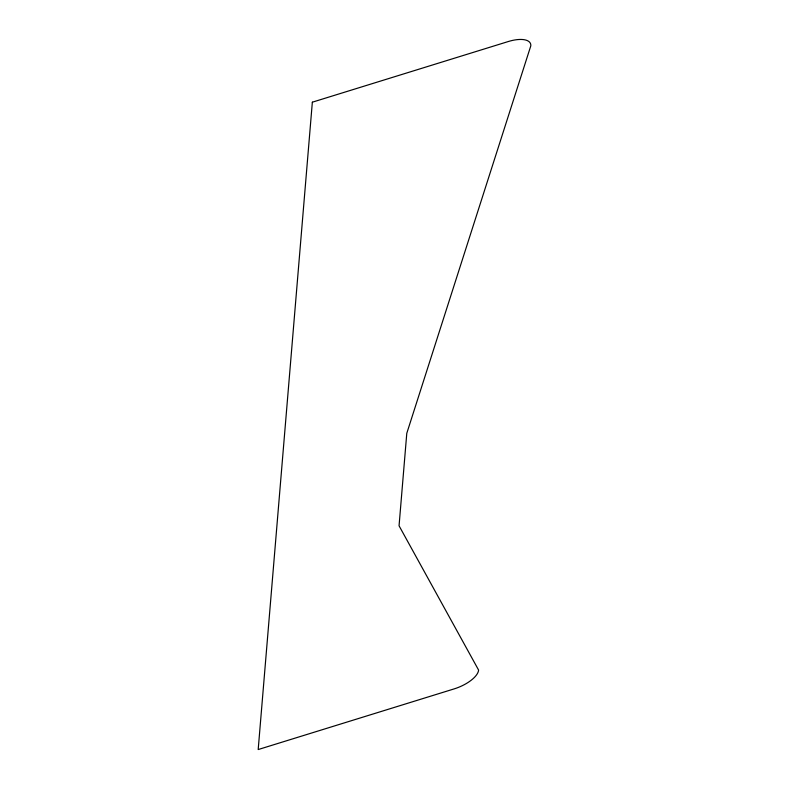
<?xml version="1.0" encoding="UTF-8"?>
<svg xmlns="http://www.w3.org/2000/svg" width="789" height="789" viewBox="0 0 789 789"><rect width="100%" height="100%" fill="white"/><g stroke="black" fill="none" stroke-linecap="round" stroke-linejoin="round"><path stroke-width="1.18" d="M312.345 102.185L258.19 749.55L454.119 688.905A25.08 10.563 -22.4 0 0 478.598 670.068L399.056 525.78L406.789 433.299L530.81 45.821A25.08 10.563 -22.4 0 0 508.264 41.541L312.345 102.185"/></g></svg>
